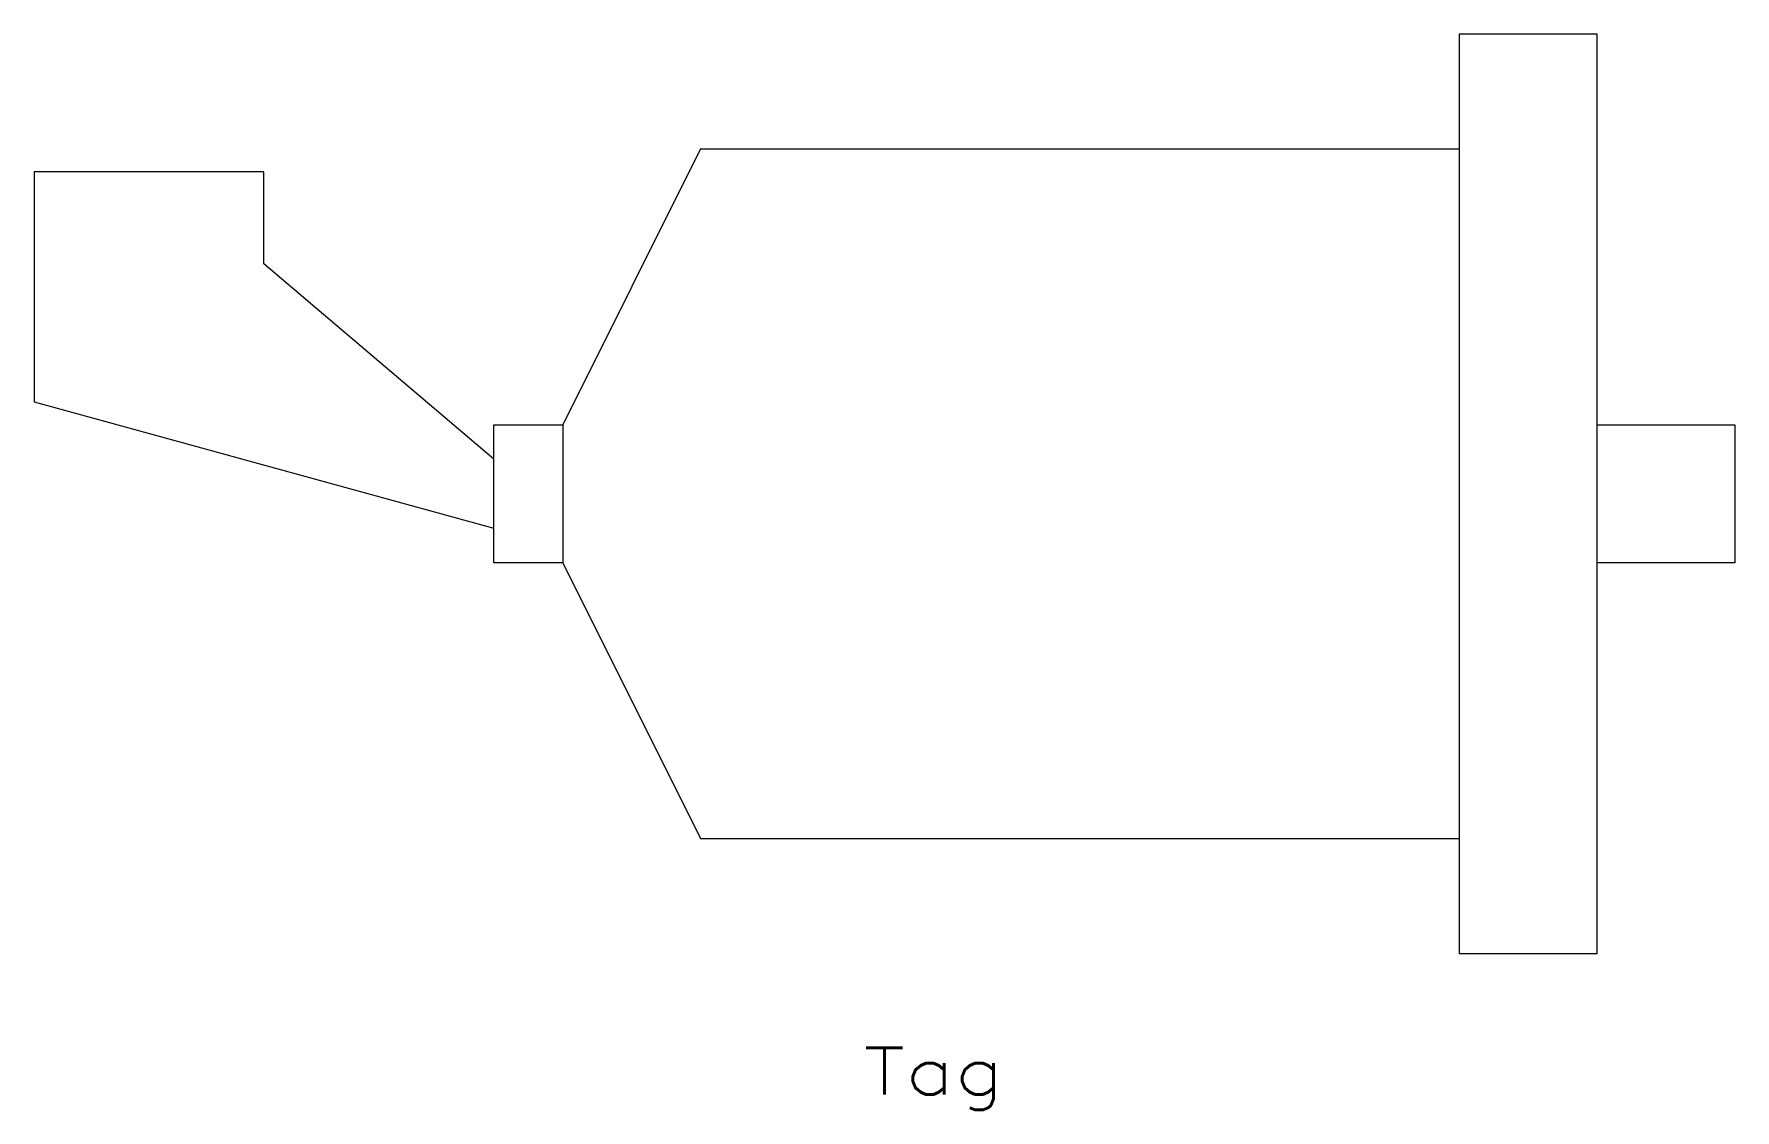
# Model space of a CAD drawing. Header units: inches. Extents: x -22.6 to 23.6, y -14.1 to 15.1.
import ezdxf
from ezdxf.enums import TextEntityAlignment as Align

# ---------------------------------------------------------------- set-up
doc = ezdxf.new("R2010")
doc.units = ezdxf.units.IN
doc.header["$MEASUREMENT"] = 0
doc.layers.get('0').update_dxf_attribs({"lineweight": 0})
doc.layers.add('1', color=7, linetype='Continuous', lineweight=0)
doc.styles.add('_TCW_TXTSTY_1', font='TXT.SHX')

msp = doc.modelspace()

# ---------------------------------------------------------------- linework, layer by layer
at = {"layer": '1', "color": 7, "linetype": 'Continuous'}
for p, q in [((16.136, 15.111), (16.136, -9.889)), ((19.886, 15.111), (16.136, 15.111)), ((19.886, -9.889), (19.886, 15.111)), ((-4.489, 11.986), (-8.239, 4.486)), ((-4.489, 11.986), (16.136, 11.986)), ((-16.364, 11.361), (-22.614, 11.361)), ((-22.614, 11.361), (-22.614, 5.111)), ((-16.364, 8.861), (-16.364, 11.361)), ((-10.114, 3.549), (-16.364, 8.861)), ((-22.614, 5.111), (-10.114, 1.673)), ((-10.114, 0.736), (-10.114, 4.486)), ((-10.114, 4.486), (-8.239, 4.486)), ((-8.239, 4.486), (-8.239, 0.736)), ((19.886, 4.486), (23.636, 4.486)), ((23.636, 4.486), (23.636, 0.736)), ((-8.239, 0.736), (-10.114, 0.736)), ((-8.239, 0.736), (-4.489, -6.764)), ((23.636, 0.736), (19.886, 0.736)), ((-4.489, -6.764), (16.136, -6.764)), ((16.136, -9.889), (19.886, -9.889))]:
    msp.add_line(p, q, dxfattribs=at)

# ---------------------------------------------------------------- texts
at = {"color": 7, "linetype": 'Continuous', "style": '_TCW_TXTSTY_1', "width": 1.166667}
msp.add_text('Tag', height=1.27, dxfattribs=at).set_placement((-0.057, -13.719), (3.753, -13.719), align=Align.FIT)

doc.saveas('drawing.dxf')
